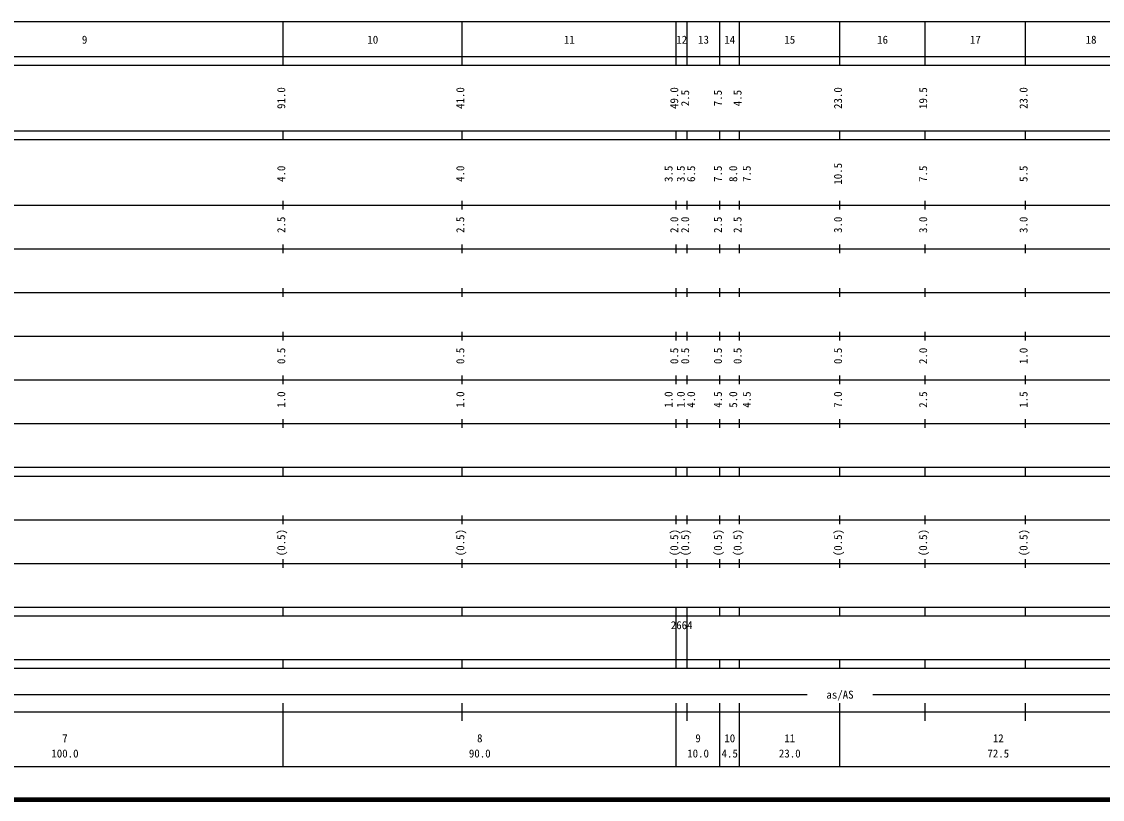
# Model space of a CAD drawing. Units: millimetres on the paper, enlarged 1000 times. Extents: x 40000 to 680000, y 20000 to 380000.
# Drawn here: x 308077 to 555594, y 20000 to 198000 of the extents above; entities that cross this region are included whole.
import ezdxf
from ezdxf.enums import TextEntityAlignment as Align

# ---------------------------------------------------------------- set-up
doc = ezdxf.new("R2010")
doc.units = ezdxf.units.MM
doc.header["$LTSCALE"] = 1000
doc.layers.add('M-TTL', color=2, linetype='Continuous', lineweight=140)
doc.layers.add('M-TTL-BAND', color=7, linetype='Continuous', lineweight=25)
doc.styles.add('ＭＳ ゴシック', font='')
doc.styles.get('ＭＳ ゴシック').set_extended_font_data('MS Gothic')

msp = doc.modelspace()

# ---------------------------------------------------------------- linework, layer by layer
at = {"layer": 'M-TTL'}
msp.add_line((40000, 20000), (680000, 20000), dxfattribs=at)
at = {"layer": 'M-TTL-BAND'}
for p, q in [((68000, 198000), (579000, 198000)), ((368000, 188000), (368000, 198000)), ((409000, 188000), (409000, 198000)), ((458000, 188000), (458000, 198000)), ((460500, 188000), (460500, 198000)), ((468000, 188000), (468000, 198000)), ((472500, 188000), (472500, 198000)), ((495500, 188000), (495500, 198000)), ((515000, 188000), (515000, 198000)), ((538000, 188000), (538000, 198000)), ((40000, 190000), (579000, 190000)), ((40000, 188000), (579000, 188000)), ((40000, 173000), (579000, 173000)), ((40000, 171000), (579000, 171000)), ((368000, 171000), (368000, 173000)), ((409000, 171000), (409000, 173000)), ((458000, 171000), (458000, 173000)), ((460500, 171000), (460500, 173000)), ((468000, 171000), (468000, 173000)), ((472500, 171000), (472500, 173000)), ((495500, 171000), (495500, 173000)), ((515000, 171000), (515000, 173000)), ((538000, 171000), (538000, 173000)), ((40000, 156000), (579000, 156000)), ((368000, 155000), (368000, 157000)), ((409000, 155000), (409000, 157000)), ((458000, 155000), (458000, 157000)), ((460500, 155000), (460500, 157000)), ((468000, 155000), (468000, 157000)), ((472500, 155000), (472500, 157000)), ((495500, 155000), (495500, 157000)), ((515000, 155000), (515000, 157000)), ((538000, 155000), (538000, 157000)), ((368000, 145000), (368000, 147000)), ((409000, 145000), (409000, 147000)), ((458000, 145000), (458000, 147000)), ((460500, 145000), (460500, 147000)), ((468000, 145000), (468000, 147000)), ((472500, 145000), (472500, 147000)), ((495500, 145000), (495500, 147000)), ((515000, 145000), (515000, 147000)), ((538000, 145000), (538000, 147000)), ((46000, 146000), (579000, 146000)), ((368000, 135000), (368000, 137000)), ((409000, 135000), (409000, 137000)), ((458000, 135000), (458000, 137000)), ((460500, 135000), (460500, 137000)), ((468000, 135000), (468000, 137000)), ((472500, 135000), (472500, 137000)), ((495500, 135000), (495500, 137000)), ((515000, 135000), (515000, 137000)), ((538000, 135000), (538000, 137000)), ((52000, 136000), (579000, 136000)), ((368000, 125000), (368000, 127000)), ((409000, 125000), (409000, 127000)), ((458000, 125000), (458000, 127000)), ((460500, 125000), (460500, 127000)), ((468000, 125000), (468000, 127000)), ((472500, 125000), (472500, 127000)), ((495500, 125000), (495500, 127000)), ((515000, 125000), (515000, 127000)), ((538000, 125000), (538000, 127000)), ((46000, 126000), (579000, 126000)), ((368000, 115000), (368000, 117000)), ((409000, 115000), (409000, 117000)), ((458000, 115000), (458000, 117000)), ((460500, 115000), (460500, 117000)), ((468000, 115000), (468000, 117000)), ((472500, 115000), (472500, 117000)), ((495500, 115000), (495500, 117000)), ((515000, 115000), (515000, 117000)), ((538000, 115000), (538000, 117000)), ((52000, 116000), (579000, 116000)), ((368000, 105000), (368000, 107000)), ((409000, 105000), (409000, 107000)), ((458000, 105000), (458000, 107000)), ((460500, 105000), (460500, 107000)), ((468000, 105000), (468000, 107000)), ((472500, 105000), (472500, 107000)), ((495500, 105000), (495500, 107000)), ((515000, 105000), (515000, 107000)), ((538000, 105000), (538000, 107000)), ((46000, 106000), (579000, 106000)), ((40000, 96000), (579000, 96000)), ((368000, 94000), (368000, 96000)), ((409000, 94000), (409000, 96000)), ((458000, 94000), (458000, 96000)), ((460500, 94000), (460500, 96000)), ((468000, 94000), (468000, 96000)), ((472500, 94000), (472500, 96000)), ((495500, 94000), (495500, 96000)), ((515000, 94000), (515000, 96000)), ((538000, 94000), (538000, 96000)), ((40000, 94000), (579000, 94000)), ((368000, 83000), (368000, 85000)), ((409000, 83000), (409000, 85000)), ((458000, 83000), (458000, 85000)), ((460500, 83000), (460500, 85000)), ((468000, 83000), (468000, 85000)), ((472500, 83000), (472500, 85000)), ((495500, 83000), (495500, 85000)), ((515000, 83000), (515000, 85000)), ((538000, 83000), (538000, 85000)), ((49000, 84000), (579000, 84000)), ((368000, 73000), (368000, 75000)), ((409000, 73000), (409000, 75000)), ((458000, 73000), (458000, 75000)), ((460500, 73000), (460500, 75000)), ((468000, 73000), (468000, 75000)), ((472500, 73000), (472500, 75000)), ((495500, 73000), (495500, 75000)), ((515000, 73000), (515000, 75000)), ((538000, 73000), (538000, 75000)), ((40000, 74000), (579000, 74000)), ((40000, 64000), (579000, 64000)), ((40000, 62000), (579000, 62000)), ((368000, 62000), (368000, 64000)), ((409000, 62000), (409000, 64000)), ((458000, 62000), (458000, 64000)), ((458000, 52000), (458000, 62000)), ((460500, 62000), (460500, 64000)), ((460500, 52000), (460500, 62000)), ((468000, 62000), (468000, 64000)), ((472500, 62000), (472500, 64000)), ((495500, 62000), (495500, 64000)), ((515000, 62000), (515000, 64000)), ((538000, 62000), (538000, 64000)), ((40000, 52000), (579000, 52000)), ((368000, 50000), (368000, 52000)), ((409000, 50000), (409000, 52000)), ((458000, 50000), (458000, 52000)), ((460500, 50000), (460500, 52000)), ((468000, 50000), (468000, 52000)), ((472500, 50000), (472500, 52000)), ((495500, 50000), (495500, 52000)), ((515000, 50000), (515000, 52000)), ((538000, 50000), (538000, 52000)), ((40000, 50000), (579000, 50000)), ((71000, 44000), (488000, 44000)), ((503000, 44000), (565000, 44000)), ((40000, 40000), (579000, 40000)), ((368000, 27500), (368000, 42000)), ((409000, 38000), (409000, 42000)), ((458000, 27500), (458000, 42000)), ((460500, 38000), (460500, 42000)), ((468000, 27500), (468000, 42000)), ((472500, 27500), (472500, 42000)), ((495500, 27500), (495500, 42000)), ((515000, 38000), (515000, 42000)), ((538000, 38000), (538000, 42000)), ((68000, 27500), (579000, 27500))]:
    msp.add_line(p, q, dxfattribs=at)

# ---------------------------------------------------------------- texts
at = {"layer": 'M-TTL-BAND', "style": 'ＭＳ ゴシック'}
for s, p in [('9', (322500, 192405)), ('10', (388500, 192405)), ('11', (433500, 192405)), ('12', (459250, 192405)), ('13', (464250, 192405)), ('14', (470250, 192405)), ('15', (484000, 192405)), ('16', (505250, 192405)), ('17', (526500, 192405)), ('18', (553000, 192405)), ('as/AS', (495500, 42500)), ('7', (318000, 32523)), ('8', (413000, 32523)), ('9', (463000, 32523)), ('10', (470250, 32523)), ('11', (484000, 32523)), ('12', (531750, 32523)), ('100.0', (318000, 29033)), ('90.0', (413000, 29033)), ('10.0', (463000, 29033)), ('4.5', (470250, 29033)), ('23.0', (484000, 29033)), ('72.5', (531750, 29033))]:
    msp.add_text(s, height=1833, dxfattribs=at).set_placement(p, align=Align.BOTTOM_CENTER)
for s, p in [('91.0', (369000, 180500)), ('41.0', (410000, 180500)), ('49.0', (459000, 180500)), ('2.5', (461500, 180500)), ('7.5', (469000, 180500)), ('4.5', (473500, 180500)), ('23.0', (496500, 180500)), ('19.5', (516000, 180500)), ('23.0', (539000, 180500)), ('4.0', (369000, 163174)), ('4.0', (410000, 163174)), ('3.5', (457702, 163174)), ('3.5', (460500, 163174)), ('6.5', (462870, 163174)), ('7.5', (469000, 163174)), ('8.0', (472500, 163174)), ('7.5', (475609, 163174)), ('10.5', (496500, 163174)), ('7.5', (516000, 163174)), ('5.5', (539000, 163174)), ('2.5', (369000, 151500)), ('2.5', (410000, 151500)), ('2.0', (459000, 151500)), ('2.0', (461500, 151500)), ('2.5', (469000, 151500)), ('2.5', (473500, 151500)), ('3.0', (496500, 151500)), ('3.0', (516000, 151500)), ('3.0', (539000, 151500)), ('0.5', (369000, 121500)), ('0.5', (410000, 121500)), ('0.5', (459000, 121500)), ('0.5', (461500, 121500)), ('0.5', (469000, 121500)), ('0.5', (473500, 121500)), ('0.5', (496500, 121500)), ('2.0', (516000, 121500)), ('1.0', (539000, 121500)), ('1.0', (369000, 111500)), ('1.0', (410000, 111500)), ('1.0', (457702, 111500)), ('1.0', (460500, 111500)), ('4.0', (462870, 111500)), ('4.5', (469000, 111500)), ('5.0', (472500, 111500)), ('4.5', (475609, 111500)), ('7.0', (496500, 111500)), ('2.5', (516000, 111500)), ('1.5', (539000, 111500)), ('(0.5)', (369000, 78764)), ('(0.5)', (410000, 78764)), ('(0.5)', (459000, 78764)), ('(0.5)', (461500, 78764)), ('(0.5)', (469000, 78764)), ('(0.5)', (473500, 78764)), ('(0.5)', (496500, 78764)), ('(0.5)', (516000, 78764)), ('(0.5)', (539000, 78764))]:
    msp.add_text(s, height=1833, rotation=90, dxfattribs=at).set_placement(p, align=Align.BOTTOM_CENTER)
msp.add_text('2664', height=1833, dxfattribs=at).set_placement((456750, 58405), align=Align.BOTTOM_LEFT)

doc.saveas('drawing.dxf')
